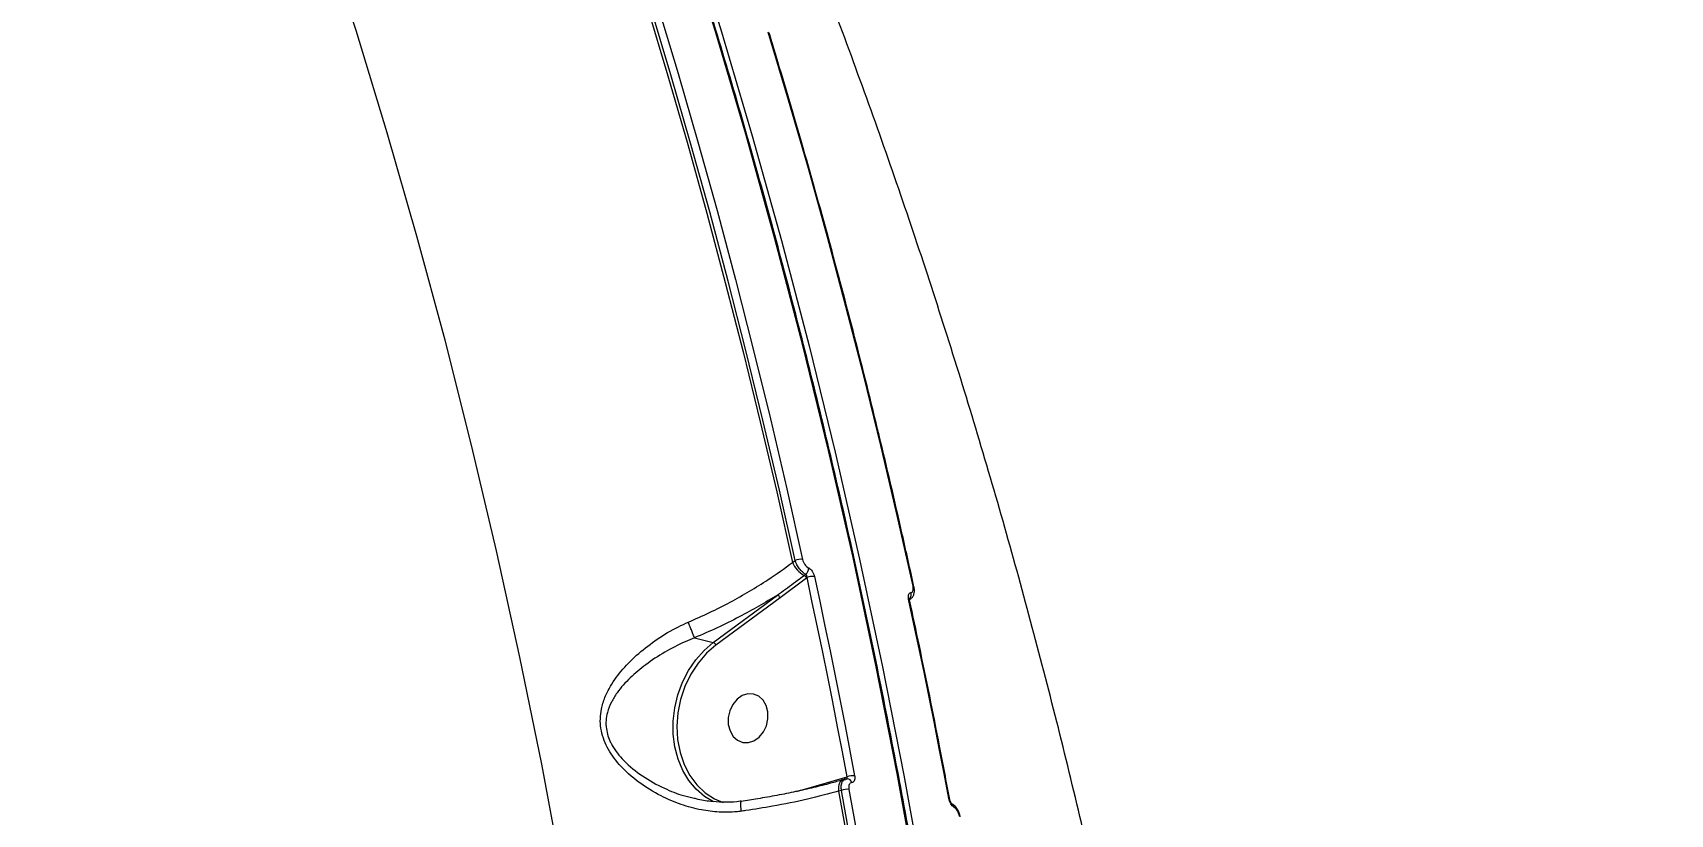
# Model space of a CAD drawing. Header units: millimetres. Extents: x -6523 to 7556, y -5559 to 6101.
# Drawn here: x -1150.7 to -853.2, y 2703.9 to 2845.9 of the extents above; entities that cross this region are included whole.
import ezdxf

# ---------------------------------------------------------------- set-up
doc = ezdxf.new("R2010")
doc.units = ezdxf.units.MM
for name, color, linetype in [('DIKOM_ОБЪЕКТ', 7, 'Continuous'), ('DIKOM_РАЗМЕР_ЗОНА', 7, 'Continuous'), ('DIKOM_РАЗМЕР_ОБЪЕКТА', 7, 'Continuous')]:
    doc.layers.add(name, color=color, linetype=linetype)
doc.styles.add('style1', font='arial.ttf', dxfattribs={"width": 0.8})
doc.dimstyles.new('1-50', dxfattribs={"dimtxt": 300, "dimasz": 200, "dimexe": 100, "dimexo": 0, "dimgap": 100, "dimtad": 1, "dimtxsty": 'style1', "dimcen": 200, "dimclrd": 7, "dimclre": 7, "dimclrt": 7, "dimadec": 1, "dimazin": 2, "dimtfac": 1, "dimtmove": 0, "dimatfit": 2, "dimfxl": 0, "dimlwd": 25, "dimlwe": 18, "dimarcsym": 0})

# ---------------------------------------------------------------- blocks, each defined once
blk = doc.blocks.new('*D10')
at = {"layer": 'Defpoints', "color": 0, "transparency": 16777216}
for p in [(-1823.23, 4314.24), (3842.01, -3170.82), (6537.88, -3170.82)]:
    blk.add_point(p, dxfattribs=at)
at = {"layer": 'DIKOM_РАЗМЕР_ОБЪЕКТА', "color": 7, "lineweight": 18, "transparency": 16777216}
for p, q in [((-1823.23, 4314.24), (6637.88, 4314.24)), ((3842.01, -3170.82), (6637.88, -3170.82))]:
    blk.add_line(p, q, dxfattribs=at)
at = {"layer": 'DIKOM_РАЗМЕР_ОБЪЕКТА', "color": 7, "lineweight": 25, "transparency": 16777216}
blk.add_line((6537.88, 3914.24), (6537.88, -2770.82), dxfattribs=at)
at = {"layer": 'DIKOM_РАЗМЕР_ОБЪЕКТА', "color": 7, "transparency": 16777216}
for points in [[(6471.22, 3914.24), (6604.55, 3914.24), (6537.88, 4314.24)], [(6471.22, -2770.82), (6604.55, -2770.82), (6537.88, -3170.82)]]:
    blk.add_solid(points, dxfattribs=at)
at = {"layer": 'DIKOM_РАЗМЕР_ОБЪЕКТА', "color": 7, "transparency": 16777216, "insert": (6304.71, 207.11), "char_height": 300, "attachment_point": 5, "rotation": 90, "style": 'style1'}
blk.add_mtext('7500', dxfattribs=at)
blk = doc.blocks.new('*D13')
at = {"layer": 'Defpoints', "color": 0, "transparency": 16777216}
for p in [(-2358.18, 6101.03), (4341.71, -4605.15), (7455.88, -4605.15)]:
    blk.add_point(p, dxfattribs=at)
at = {"layer": 'DIKOM_РАЗМЕР_ЗОНА', "color": 7, "lineweight": 18, "transparency": 16777216}
for p, q in [((-2358.18, 6101.03), (7555.88, 6101.03)), ((4341.71, -4605.15), (7555.88, -4605.15))]:
    blk.add_line(p, q, dxfattribs=at)
at = {"layer": 'DIKOM_РАЗМЕР_ЗОНА', "color": 7, "lineweight": 25, "transparency": 16777216}
blk.add_line((7455.88, 5701.03), (7455.88, -4205.15), dxfattribs=at)
at = {"layer": 'DIKOM_РАЗМЕР_ЗОНА', "color": 7, "transparency": 16777216}
for points in [[(7389.22, 5701.03), (7522.55, 5701.03), (7455.88, 6101.03)], [(7389.22, -4205.15), (7522.55, -4205.15), (7455.88, -4605.15)]]:
    blk.add_solid(points, dxfattribs=at)
at = {"layer": 'DIKOM_РАЗМЕР_ЗОНА', "color": 7, "transparency": 16777216, "insert": (7222.71, 375.61), "char_height": 300, "attachment_point": 5, "rotation": 90, "style": 'style1'}
blk.add_mtext('10700', dxfattribs=at)

msp = doc.modelspace()

# ---------------------------------------------------------------- linework, layer by layer
at = {"layer": 'DIKOM_ОБЪЕКТ', "color": 7, "linetype": 'Continuous', "lineweight": 15}
for p, q in [((-1012.689, 2749.679), (-1012.201, 2750.038)), ((-1010.148, 2746.855), (-1014.938, 2743.278)), ((-1010.571, 2747.326), (-1010.276, 2747.544)), ((-1010.049, 2746.928), (-1010.148, 2746.855)), ((-1027.081, 2735.165), (-1015.413, 2743.766)), ((-1014.938, 2743.278), (-1026.606, 2734.676)), ((-991.175, 2743.126), (-991.528, 2743.01)), ((-991.476, 2742.896), (-991.169, 2743.122)), ((-1030.5, 2735.991), (-1027.081, 2735.165)), ((-1011.944, 2708.075), (-1008.393, 2709.117)), ((-1008.393, 2709.117), (-1003.165, 2710.609)), ((-1003.786, 2708.277), (-1004.316, 2708.121)), ((-1003.548, 2710.164), (-1003.585, 2710.152)), ((-1003.078, 2710.302), (-1003.548, 2710.164)), ((-1003.165, 2710.609), (-1002.756, 2710.729))]:
    msp.add_line(p, q, dxfattribs=at)
at = {"layer": 'DIKOM_ОБЪЕКТ', "color": 7, "linetype": 'Continuous', "lineweight": 15, "flags": 128}
for points in [[(-990.08, 2691.547), (-993.662, 2711.347), (-997.532, 2731.031), (-1001.69, 2750.593), (-1006.134, 2770.027), (-1010.864, 2789.327), (-1015.877, 2808.488), (-1021.173, 2827.502), (-1026.748, 2846.366), (-1032.603, 2865.073), (-1038.735, 2883.617), (-1045.142, 2901.993), (-1051.822, 2920.196), (-1058.774, 2938.219), (-1065.995, 2956.057), (-1073.482, 2973.705), (-1081.235, 2991.157), (-1089.25, 3008.409), (-1097.524, 3025.455), (-1106.057, 3042.29), (-1114.843, 3058.908), (-1123.883, 3075.305)], [(-1122.702, 3075.02), (-1113.663, 3058.623), (-1104.876, 3042.004), (-1096.344, 3025.17), (-1088.069, 3008.124), (-1080.054, 2990.872), (-1072.302, 2973.419), (-1064.814, 2955.771), (-1057.593, 2937.933), (-1050.642, 2919.91), (-1043.961, 2901.708), (-1037.554, 2883.332), (-1031.422, 2864.788), (-1025.568, 2846.081), (-1019.992, 2827.217), (-1014.696, 2808.202), (-1009.683, 2789.042), (-1004.954, 2769.741), (-1000.509, 2750.307), (-996.351, 2730.745), (-992.481, 2711.062), (-988.9, 2691.262)], [(-1054.606, 2693.473), (-1058.263, 2713.043), (-1062.214, 2732.493), (-1066.457, 2751.817), (-1070.99, 2771.007), (-1075.812, 2790.059), (-1080.922, 2808.967), (-1086.317, 2827.723), (-1091.997, 2846.322), (-1097.959, 2864.759), (-1104.201, 2883.026), (-1110.722, 2901.12), (-1117.519, 2919.033), (-1124.591, 2936.76), (-1131.935, 2954.295), (-1139.548, 2971.633), (-1147.428, 2988.769), (-1155.573, 3005.696)], [(-1037.193, 2850.917), (-1033.475, 2838.554), (-1029.878, 2826.126), (-1026.401, 2813.632), (-1023.047, 2801.075), (-1019.815, 2788.457), (-1016.705, 2775.778), (-1013.718, 2763.042), (-1010.854, 2750.249)], [(-1039.059, 2850.465), (-1035.335, 2838.089), (-1031.733, 2825.646), (-1028.252, 2813.137), (-1024.893, 2800.566), (-1021.657, 2787.933), (-1018.544, 2775.239), (-1015.555, 2762.488), (-1012.689, 2749.679)], [(-1012.201, 2750.038), (-1015.062, 2762.821), (-1018.047, 2775.547), (-1021.154, 2788.215), (-1024.384, 2800.823), (-1027.735, 2813.369), (-1031.209, 2825.853), (-1034.803, 2838.271), (-1038.518, 2850.623)], [(-990.783, 2745.395), (-993.646, 2758.188), (-996.633, 2770.925), (-999.743, 2783.603), (-1002.975, 2796.221), (-1006.33, 2808.778), (-1009.806, 2821.272), (-1013.403, 2833.701), (-1017.122, 2846.063)], [(-1002.756, 2710.729), (-1003.614, 2715.276), (-1004.488, 2719.817), (-1005.376, 2724.352), (-1006.28, 2728.88), (-1007.2, 2733.402), (-1008.134, 2737.917), (-1009.084, 2742.426), (-1010.049, 2746.928)], [(-1008.698, 2747.135), (-1007.732, 2742.629), (-1006.782, 2738.117), (-1005.846, 2733.598), (-1004.926, 2729.072), (-1004.021, 2724.54), (-1003.132, 2720.002), (-1002.258, 2715.457), (-1001.399, 2710.906)], [(-984.279, 2706.767), (-985.138, 2711.317), (-986.012, 2715.862), (-986.901, 2720.4), (-987.806, 2724.932), (-988.726, 2729.458), (-989.662, 2733.977), (-990.612, 2738.49), (-991.578, 2742.995)], [(-1027.068, 2706.189), (-1028.67, 2707.148), (-1030.194, 2708.46), (-1031.52, 2710.055), (-1032.619, 2711.896), (-1033.467, 2713.945), (-1034.046, 2716.156), (-1034.343, 2718.483), (-1034.351, 2720.874), (-1034.071, 2723.277), (-1033.508, 2725.641), (-1032.675, 2727.915), (-1031.59, 2730.048), (-1030.276, 2731.994), (-1028.762, 2733.712), (-1027.081, 2735.165)], [(-1026.606, 2734.676), (-1028.322, 2733.182), (-1029.855, 2731.402), (-1031.169, 2729.381), (-1032.23, 2727.166), (-1033.015, 2724.812), (-1033.503, 2722.375), (-1033.684, 2719.913), (-1033.552, 2717.488), (-1033.111, 2715.156), (-1032.371, 2712.975), (-1031.351, 2710.997), (-1030.075, 2709.27), (-1028.573, 2707.836), (-1026.883, 2706.728), (-1025.275, 2706.047)], [(-1019.682, 2717.288), (-1018.747, 2717.947), (-1017.973, 2718.885), (-1017.426, 2720.025), (-1017.147, 2721.275), (-1017.161, 2722.534), (-1017.466, 2723.7), (-1018.038, 2724.678), (-1018.829, 2725.389), (-1019.776, 2725.776), (-1020.803, 2725.806), (-1021.825, 2725.479), (-1022.761, 2724.82), (-1023.534, 2723.882), (-1024.082, 2722.742), (-1024.36, 2721.492), (-1024.346, 2720.233), (-1024.041, 2719.067), (-1023.47, 2718.089), (-1022.679, 2717.378), (-1021.731, 2716.991), (-1020.705, 2716.961), (-1019.682, 2717.288)], [(-1003.585, 2710.152), (-1003.594, 2710.149), (-1003.809, 2710.03), (-1003.994, 2709.841), (-1004.144, 2709.589), (-1004.253, 2709.28), (-1004.32, 2708.925), (-1004.341, 2708.535), (-1004.316, 2708.121)], [(-1004.316, 2708.121), (-1001.987, 2695.151), (-999.782, 2682.134), (-997.702, 2669.071), (-995.747, 2655.963), (-993.917, 2642.814), (-992.213, 2629.623), (-990.634, 2616.394), (-989.181, 2603.128)], [(-988.676, 2603.5), (-990.127, 2616.739), (-991.704, 2629.941), (-993.407, 2643.104), (-995.234, 2656.226), (-997.185, 2669.306), (-999.262, 2682.342), (-1001.462, 2695.333), (-1003.786, 2708.277)], [(-1002.885, 2710.333), (-1002.736, 2710.36), (-1002.725, 2710.36)], [(-1002.432, 2708.452), (-1000.106, 2695.498), (-997.904, 2682.497), (-995.826, 2669.45), (-993.873, 2656.359), (-992.044, 2643.226), (-990.341, 2630.052), (-988.762, 2616.839), (-987.31, 2603.589)]]:
    msp.add_lwpolyline(points, dxfattribs=at)
at = {"layer": 'DIKOM_ОБЪЕКТ', "color": 7, "linetype": 'Continuous', "lineweight": 15}
for centre, radius, start, end in [((-1008.29, 2751.509), 4.765, 202.58953, 241.39043), ((-1011.146, 2747.699), 2.566, 83.47324, 114.27567), ((-1011.027, 2746.49), 0.952, 22.55809, 61.41012), ((-1011.083, 2748.58), 1.313, 307.89085, 4.95513), ((-1008.999, 2744.584), 2.569, 83.28966, 114.14834), ((-1015.753, 2742.96), 0.874, 21.28956, 67.1464), ((-992.251, 2743.859), 1.124, 321.0784, 17.47301), ((-990.806, 2745.183), 0.213, 24.54496, 83.63685), ((-991.598, 2742.785), 0.211, 22.87421, 84.52872), ((-1027.421, 2734.358), 0.875, 21.31295, 67.12391), ((-1001.736, 2708.206), 2.722, 82.87613, 111.99869), ((-1009.013, 2709.035), 0.626, 345.76391, 7.55147), ((-1002.767, 2705.727), 2.746, 83.00209, 111.78911), ((-1003.619, 2710.518), 0.463, 325.39799, 11.36507), ((-1002.761, 2709.493), 0.868, 12.44219, 87.64313), ((-984.296, 2706.56), 0.208, 22.90356, 85.27405), ((-984.019, 2705.156), 0.702, 2.20924, 57.7738)]:
    msp.add_arc(centre, radius, start, end, dxfattribs=at)
for points, knots in [([(-1124.353, 3075.64), (-1125.253, 3075.861), (-1128.437, 3076.644), (-1134.126, 3077.784), (-1141.396, 3079.058), (-1148.858, 3080.118), (-1156.478, 3080.976), (-1164.264, 3081.631), (-1172.215, 3082.083), (-1180.334, 3082.333), (-1188.624, 3082.383), (-1197.087, 3082.231), (-1205.724, 3081.878), (-1214.539, 3081.323), (-1223.536, 3080.566), (-1232.707, 3079.607), (-1242.019, 3078.45), (-1251.436, 3077.099), (-1260.931, 3075.557), (-1270.502, 3073.825), (-1280.152, 3071.903), (-1289.883, 3069.791), (-1299.7, 3067.489), (-1309.604, 3064.997), (-1319.598, 3062.312), (-1329.685, 3059.436), (-1339.869, 3056.366), (-1350.148, 3053.102), (-1360.495, 3049.653), (-1370.867, 3046.033), (-1381.228, 3042.254), (-1391.566, 3038.321), (-1401.885, 3034.233), (-1412.191, 3029.987), (-1422.486, 3025.584), (-1432.774, 3021.022), (-1443.056, 3016.3), (-1453.337, 3011.416), (-1463.619, 3006.369), (-1473.905, 3001.157), (-1484.173, 2995.792), (-1494.379, 2990.294), (-1504.485, 2984.684), (-1514.481, 2978.969), (-1524.373, 2973.145), (-1534.164, 2967.211), (-1543.854, 2961.168), (-1553.442, 2955.016), (-1562.93, 2948.755), (-1572.315, 2942.384), (-1581.599, 2935.904), (-1590.78, 2929.315), (-1599.85, 2922.623), (-1608.782, 2915.848), (-1617.549, 2909.01), (-1626.133, 2902.122), (-1634.532, 2895.187), (-1642.747, 2888.204), (-1650.778, 2881.173), (-1658.626, 2874.094), (-1666.291, 2866.968), (-1673.771, 2859.794), (-1681.067, 2852.573), (-1688.179, 2845.304), (-1695.102, 2837.993), (-1701.82, 2830.654), (-1708.312, 2823.313), (-1714.56, 2815.986), (-1720.561, 2808.679), (-1726.317, 2801.391), (-1731.826, 2794.123), (-1737.091, 2786.873), (-1742.11, 2779.642), (-1746.884, 2772.431), (-1751.412, 2765.24), (-1755.695, 2758.067), (-1759.722, 2750.918), (-1763.175, 2744.455), (-1765.167, 2740.402), (-1766.002, 2738.703)], [0, 0, 0, 0, 0.0052363, 0.0185062, 0.0317826, 0.0449891, 0.0581356, 0.0712368, 0.0843073, 0.0973621, 0.1104157, 0.1234801, 0.1365682, 0.1496946, 0.1628741, 0.1761215, 0.1894001, 0.2026256, 0.2157851, 0.228894, 0.2419673, 0.2550197, 0.2680664, 0.2811206, 0.2941939, 0.307301, 0.3204568, 0.3336763, 0.3469502, 0.3601995, 0.3733731, 0.3864919, 0.3995705, 0.412624, 0.4256673, 0.4387154, 0.4517783, 0.4648707, 0.4780075, 0.4912036, 0.5044676, 0.5177231, 0.5308932, 0.5440216, 0.5571192, 0.5701964, 0.583264, 0.5963326, 0.6094102, 0.6225066, 0.6356323, 0.648798, 0.6620138, 0.6752413, 0.6884296, 0.7015735, 0.7146838, 0.7277709, 0.7408454, 0.7539179, 0.7669975, 0.7800924, 0.7932134, 0.806371, 0.8195755, 0.8328118, 0.8460216, 0.8591822, 0.8723065, 0.8854051, 0.8984883, 0.9115663, 0.9246494, 0.937745, 0.9508633, 0.9640149, 0.9772098, 0.990448, 1, 1, 1, 1]), ([(-1123.883, 3075.305), (-1126.617, 3075.923), (-1133.983, 3077.586), (-1146.695, 3079.633), (-1162.173, 3081.238), (-1178.577, 3082.024), (-1195.872, 3081.97), (-1214.024, 3081.05), (-1232.632, 3079.287), (-1251.62, 3076.705), (-1270.909, 3073.349), (-1290.811, 3069.162), (-1311.284, 3064.126), (-1332.268, 3058.235), (-1353.302, 3051.62), (-1374.312, 3044.321), (-1395.226, 3036.391), (-1416.387, 3027.702), (-1437.728, 3018.251), (-1459.179, 3008.053), (-1480.02, 2997.458), (-1500.194, 2986.541), (-1519.665, 2975.377), (-1538.993, 2963.655), (-1558.11, 2951.388), (-1576.948, 2938.607), (-1595.345, 2925.41), (-1613.234, 2911.833), (-1630.558, 2897.915), (-1647.366, 2883.607), (-1663.574, 2868.944), (-1679.112, 2853.968), (-1693.636, 2839.009), (-1707.122, 2824.119), (-1719.565, 2809.346), (-1731.169, 2794.448), (-1741.86, 2779.473), (-1751.555, 2764.477), (-1759.615, 2750.655), (-1764.026, 2741.932), (-1765.977, 2738.075)], [0, 0, 0, 0, 0.01565149, 0.04216745, 0.06870383, 0.09521979, 0.12250599, 0.14981435, 0.17710056, 0.20361651, 0.23015288, 0.25666892, 0.2839551, 0.31126347, 0.33854965, 0.36506564, 0.39160203, 0.41811795, 0.44540407, 0.47271249, 0.49999873, 0.52556005, 0.55113959, 0.57670085, 0.60294945, 0.62921792, 0.65546669, 0.68198269, 0.7085191, 0.73503516, 0.76232143, 0.78962984, 0.81691613, 0.84343216, 0.8699686, 0.89648453, 0.92377086, 0.95107927, 0.97836552, 1, 1, 1, 1]), ([(-970.155, 2488.389), (-970.244, 2491.753), (-970.501, 2501.507), (-971.121, 2517.618), (-972.099, 2536.702), (-973.335, 2555.731), (-974.825, 2574.7), (-976.57, 2593.605), (-978.567, 2612.441), (-980.818, 2631.202), (-983.321, 2649.885), (-986.076, 2668.483), (-989.083, 2686.992), (-992.339, 2705.408), (-995.845, 2723.725), (-999.599, 2741.939), (-1003.601, 2760.045), (-1007.85, 2778.038), (-1012.344, 2795.913), (-1017.082, 2813.667), (-1022.063, 2831.293), (-1027.286, 2848.789), (-1032.75, 2866.148), (-1038.452, 2883.367), (-1044.392, 2900.441), (-1050.567, 2917.365), (-1056.977, 2934.136), (-1063.619, 2950.748), (-1070.493, 2967.198), (-1077.595, 2983.48), (-1084.925, 2999.592), (-1092.48, 3015.528), (-1100.257, 3031.286), (-1108.26, 3046.856), (-1116.064, 3061.495), (-1121.287, 3070.865), (-1123.691, 3075.178)], [0, 0, 0, 0, 0.0157709, 0.0457301, 0.0756892, 0.1056487, 0.1356081, 0.1655671, 0.1955266, 0.2254857, 0.255445, 0.2854045, 0.3153635, 0.3453229, 0.3752819, 0.4052414, 0.4352006, 0.4651598, 0.4951188, 0.5250779, 0.555037, 0.5849959, 0.6149549, 0.644914, 0.674873, 0.7048319, 0.7347905, 0.7647493, 0.7947079, 0.8246665, 0.8546249, 0.8845834, 0.9145417, 0.9444999, 0.9744581, 1, 1, 1, 1]), ([(-929.641, 2496.703), (-929.754, 2498.437), (-930.28, 2506.577), (-931.431, 2521.092), (-933.194, 2540.225), (-935.249, 2559.303), (-937.584, 2578.321), (-940.201, 2597.273), (-943.1, 2616.154), (-946.279, 2634.957), (-949.738, 2653.679), (-953.477, 2672.313), (-957.495, 2690.853), (-961.79, 2709.295), (-966.362, 2727.632), (-971.211, 2745.86), (-976.333, 2763.973), (-981.729, 2781.966), (-987.398, 2799.832), (-993.336, 2817.568), (-999.543, 2835.167), (-1006.018, 2852.623), (-1012.758, 2869.933), (-1019.761, 2887.09), (-1027.026, 2904.089), (-1034.548, 2920.927), (-1042.335, 2937.591), (-1048.003, 2949.275), (-1051.078, 2955.399), (-1051.411, 2956.063)], [0, 0, 0, 0, 0.0107126, 0.0502721, 0.0898336, 0.1293887, 0.1689361, 0.2084751, 0.2480041, 0.2875218, 0.3270278, 0.3665202, 0.4059977, 0.4454582, 0.4849015, 0.5243247, 0.5637268, 0.6031063, 0.6424611, 0.6817893, 0.7210898, 0.7603601, 0.7995983, 0.8388031, 0.8779725, 0.9171041, 0.9561967, 0.9952484, 1, 1, 1, 1]), ([(-990.611, 2745.267), (-991.313, 2748.444), (-993.348, 2757.655), (-996.904, 2772.816), (-1001.36, 2790.707), (-1006.064, 2808.475), (-1010.925, 2825.807), (-1014.607, 2838.264), (-1016.619, 2844.851), (-1016.949, 2845.932)], [0, 0, 0, 0, 0.09301191, 0.26969345, 0.44637871, 0.62306133, 0.79974527, 0.96713031, 1, 1, 1, 1]), ([(-1031.639, 2738.827), (-1030.349, 2739.398), (-1027.755, 2740.547), (-1024.03, 2742.446), (-1020.474, 2744.447), (-1016.621, 2746.827), (-1014.146, 2748.622), (-1012.689, 2749.679)], [0, 0, 0, 0, 0.1872877, 0.3765511, 0.5570087, 0.739201, 1, 1, 1, 1]), ([(-1010.276, 2747.544), (-1010.298, 2747.553), (-1010.498, 2747.644), (-1010.903, 2747.921), (-1011.447, 2748.515), (-1011.92, 2749.256), (-1012.107, 2749.778), (-1012.201, 2750.038)], [0, 0, 0, 0, 0.0286403, 0.2670953, 0.510165, 0.7556914, 1, 1, 1, 1]), ([(-1010.854, 2750.249), (-1010.809, 2750.085), (-1010.717, 2749.757), (-1010.458, 2749.293), (-1010.147, 2748.924), (-1009.908, 2748.754), (-1009.787, 2748.699), (-1009.774, 2748.693)], [0, 0, 0, 0, 0.2458243, 0.4917737, 0.7342969, 0.9715604, 1, 1, 1, 1]), ([(-1015.413, 2743.766), (-1015.168, 2743.943), (-1013.941, 2744.829), (-1012.331, 2746.028), (-1010.969, 2747.033), (-1010.571, 2747.326)], [0, 0, 0, 0, 0.1504375, 0.7521238, 1, 1, 1, 1]), ([(-1010.049, 2746.928), (-1010.047, 2746.995), (-1010.042, 2747.127), (-1010.084, 2747.312), (-1010.155, 2747.452), (-1010.223, 2747.515), (-1010.262, 2747.537), (-1010.272, 2747.542), (-1010.276, 2747.544)], [0, 0, 0, 0, 0.2632815, 0.5159397, 0.752051, 0.9411336, 0.9741785, 1, 1, 1, 1]), ([(-1009.774, 2748.693), (-1009.762, 2748.688), (-1009.641, 2748.634), (-1009.403, 2748.463), (-1009.093, 2748.093), (-1008.835, 2747.628), (-1008.744, 2747.299), (-1008.698, 2747.135)], [0, 0, 0, 0, 0.027869, 0.2650132, 0.5077193, 0.7539607, 1, 1, 1, 1]), ([(-1015.413, 2743.766), (-1016.53, 2743.082), (-1018.774, 2741.706), (-1022.444, 2739.716), (-1026.353, 2737.774), (-1029.113, 2736.588), (-1030.5, 2735.991)], [0, 0, 0, 0, 0.238042, 0.4781616, 0.7377095, 1, 1, 1, 1]), ([(-991.578, 2742.995), (-991.586, 2743.032), (-991.625, 2743.226), (-991.648, 2743.558), (-991.579, 2743.912), (-991.423, 2744.152), (-991.26, 2744.182), (-991.178, 2744.197)], [0, 0, 0, 0, 0.055857, 0.2968933, 0.5326598, 0.7662219, 1, 1, 1, 1]), ([(-991.188, 2743.138), (-991.086, 2743.213), (-990.846, 2743.392), (-990.624, 2743.841), (-990.514, 2744.426), (-990.519, 2744.928), (-990.61, 2745.226), (-990.624, 2745.27)], [0, 0, 0, 0, 0.1608825, 0.3798292, 0.6358489, 0.9464428, 1, 1, 1, 1]), ([(-991.178, 2744.197), (-991.097, 2744.212), (-990.934, 2744.242), (-990.779, 2744.48), (-990.712, 2744.834), (-990.736, 2745.166), (-990.775, 2745.359), (-990.783, 2745.395)], [0, 0, 0, 0, 0.2340791, 0.4679704, 0.7039454, 0.9447973, 1, 1, 1, 1]), ([(-991.399, 2742.864), (-991.409, 2742.905), (-991.433, 2743.009), (-991.438, 2743.131), (-991.431, 2743.204), (-991.431, 2743.203), (-991.431, 2743.202)], [0, 0, 0, 0, 0.2087869, 0.5390199, 0.8336701, 1, 1, 1, 1]), ([(-984.105, 2706.64), (-984.714, 2709.857), (-986.479, 2719.183), (-988.918, 2731.257), (-990.809, 2740.087), (-991.404, 2742.867)], [0, 0, 0, 0, 0.2651061, 0.7686962, 1, 1, 1, 1]), ([(-1022.05, 2704.47), (-1022.318, 2704.438), (-1023.629, 2704.279), (-1026.042, 2704.254), (-1029.439, 2704.684), (-1032.996, 2705.649), (-1036.837, 2707.281), (-1040.695, 2709.639), (-1044.054, 2712.62), (-1046.121, 2715.499), (-1047.115, 2717.782), (-1047.55, 2719.547), (-1047.655, 2721.324), (-1047.43, 2723.216), (-1046.81, 2725.2), (-1045.564, 2727.662), (-1043.558, 2730.361), (-1040.687, 2733.206), (-1037.292, 2735.807), (-1034.195, 2737.662), (-1032.225, 2738.559), (-1031.639, 2738.827)], [0, 0, 0, 0, 0.0134547, 0.0657644, 0.1192355, 0.1826294, 0.2473557, 0.3250325, 0.4053494, 0.4678443, 0.4985592, 0.5302998, 0.5609706, 0.5926249, 0.6340465, 0.676492, 0.7471729, 0.8197573, 0.892842, 0.9680658, 1, 1, 1, 1]), ([(-1030.504, 2735.994), (-1030.551, 2736.129), (-1030.646, 2736.399), (-1030.902, 2737.056), (-1031.208, 2737.811), (-1031.447, 2738.378), (-1031.587, 2738.708), (-1031.621, 2738.785), (-1031.639, 2738.827)], [0, 0, 0, 0, 0.2316123, 0.463225, 0.6948878, 0.9264768, 0.9610567, 1, 1, 1, 1]), ([(-1030.504, 2735.994), (-1030.504, 2735.993), (-1031.068, 2735.745), (-1032.961, 2735.011), (-1035.992, 2733.395), (-1039.337, 2731.201), (-1042.256, 2728.753), (-1044.31, 2726.471), (-1045.646, 2724.33), (-1046.323, 2722.647), (-1046.613, 2720.989), (-1046.558, 2719.144), (-1046.05, 2717.569), (-1045.012, 2715.61), (-1043.217, 2713.359), (-1039.974, 2710.75), (-1036.259, 2708.714), (-1033.074, 2707.412), (-1031.219, 2706.992), (-1030.569, 2706.846)], [0, 0, 0, 0, 0.0000494, 0.0385011, 0.1271983, 0.2183352, 0.3030723, 0.3896483, 0.4373671, 0.486137, 0.5198922, 0.5549432, 0.6097923, 0.6232853, 0.6940976, 0.7860476, 0.8815768, 0.9585476, 1, 1, 1, 1]), ([(-1030.5, 2735.991), (-1030.501, 2735.992), (-1030.503, 2735.992), (-1030.503, 2735.993), (-1030.504, 2735.994)], [0, 0, 0, 0, 0.6230462, 1, 1, 1, 1]), ([(-1001.399, 2710.906), (-1001.394, 2710.878), (-1001.362, 2710.693), (-1001.351, 2710.363), (-1001.444, 2709.995), (-1001.634, 2709.74), (-1001.82, 2709.7), (-1001.913, 2709.68)], [0, 0, 0, 0, 0.0426361, 0.2824661, 0.5216376, 0.7607576, 1, 1, 1, 1]), ([(-1004.316, 2708.121), (-1006.167, 2707.623), (-1009.923, 2706.612), (-1015.704, 2705.457), (-1019.828, 2704.784), (-1021.76, 2704.511), (-1022.05, 2704.47)], [0, 0, 0, 0, 0.3434998, 0.6969381, 0.9545312, 1, 1, 1, 1]), ([(-1003.593, 2710.175), (-1004.304, 2709.969), (-1005.981, 2709.483), (-1008.833, 2708.767), (-1012.092, 2708.026), (-1015.494, 2707.346), (-1018.811, 2706.753), (-1021.015, 2706.425), (-1022.025, 2706.274)], [0, 0, 0, 0, 0.131184, 0.3091585, 0.4883561, 0.668175, 0.8479199, 1, 1, 1, 1]), ([(-1003.786, 2708.277), (-1003.793, 2708.323), (-1003.838, 2708.634), (-1003.841, 2709.19), (-1003.668, 2709.802), (-1003.397, 2710.188), (-1003.156, 2710.248), (-1003.067, 2710.269)], [0, 0, 0, 0, 0.0469138, 0.3129746, 0.5785613, 0.8442182, 1, 1, 1, 1]), ([(-1002.724, 2710.339), (-1002.777, 2710.345), (-1002.897, 2710.36), (-1003.007, 2710.307), (-1003.069, 2710.277)], [0, 0, 0, 0, 0.43585045, 1, 1, 1, 1]), ([(-1002.795, 2710.364), (-1002.773, 2710.388), (-1002.73, 2710.435), (-1002.716, 2710.557), (-1002.733, 2710.662), (-1002.753, 2710.72), (-1002.756, 2710.729)], [0, 0, 0, 0, 0.3110782, 0.6247243, 0.9431426, 1, 1, 1, 1]), ([(-1001.913, 2709.68), (-1002.007, 2709.66), (-1002.194, 2709.621), (-1002.384, 2709.365), (-1002.479, 2708.996), (-1002.469, 2708.665), (-1002.437, 2708.48), (-1002.432, 2708.452)], [0, 0, 0, 0, 0.2393736, 0.4786807, 0.7179105, 0.9577506, 1, 1, 1, 1]), ([(-1022.041, 2706.33), (-1022.084, 2706.321), (-1022.934, 2706.153), (-1024.674, 2706.091), (-1027.236, 2706.185), (-1029.231, 2706.445), (-1030.331, 2706.747), (-1030.577, 2706.814)], [0, 0, 0, 0, 0.0154877, 0.3041423, 0.6039789, 0.9112576, 1, 1, 1, 1]), ([(-1022.026, 2706.244), (-1022.031, 2706.248), (-1022.073, 2706.276), (-1022.114, 2706.058), (-1022.133, 2705.597), (-1022.104, 2705.049), (-1022.069, 2704.656), (-1022.054, 2704.514), (-1022.05, 2704.47)], [0, 0, 0, 0, 0.04077433, 0.31207784, 0.58339652, 0.85471984, 0.95511354, 1, 1, 1, 1]), ([(-983.318, 2705.183), (-983.333, 2705.192), (-983.446, 2705.255), (-983.664, 2705.44), (-983.937, 2705.819), (-984.162, 2706.282), (-984.24, 2706.605), (-984.279, 2706.767)], [0, 0, 0, 0, 0.0385914, 0.2781228, 0.5183909, 0.7592796, 1, 1, 1, 1]), ([(-983.658, 2705.758), (-983.662, 2705.76), (-983.668, 2705.765), (-983.731, 2705.823), (-983.821, 2705.937), (-983.928, 2706.116), (-984.027, 2706.341), (-984.087, 2706.533), (-984.1, 2706.623), (-984.102, 2706.639)], [0, 0, 0, 0, 0.1138633, 0.2387365, 0.4000238, 0.5618213, 0.7536985, 0.9584673, 1, 1, 1, 1]), ([(-982.196, 2703.474), (-982.202, 2703.514), (-982.247, 2703.833), (-982.475, 2704.452), (-982.93, 2705.17), (-983.339, 2705.616), (-983.623, 2705.723), (-983.671, 2705.74)], [0, 0, 0, 0, 0.0431385, 0.3425366, 0.6489609, 0.9412723, 1, 1, 1, 1]), ([(-982.361, 2703.599), (-982.399, 2703.76), (-982.477, 2704.084), (-982.7, 2704.547), (-982.972, 2704.925), (-983.188, 2705.112), (-983.302, 2705.175), (-983.318, 2705.183)], [0, 0, 0, 0, 0.2407304, 0.4814794, 0.7216369, 0.9612039, 1, 1, 1, 1])]:
    msp.add_open_spline(points, degree=3, knots=knots, dxfattribs=at)

# ---------------------------------------------------------------- dimensions: what is measured, and where the dimension line sits
at = {"layer": 'DIKOM_РАЗМЕР_ЗОНА'}
dim = msp.add_linear_dim(base=(7455.882, -4605.145), p1=(-2358.182, 6101.03), p2=(4341.706, -4605.145), angle=90, text='10700', dimstyle='1-50', override={"dimasz": 400, "dimgap": 80}, dxfattribs=at)
dim.commit()
dim.dimension.update_dxf_attribs({"geometry": '*D13', "text_midpoint": (7455.882, 375.606), "dimtype": 160})
at = {"layer": 'DIKOM_РАЗМЕР_ОБЪЕКТА'}
dim = msp.add_linear_dim(base=(6537.882, -3170.823), p1=(-1823.231, 4314.242), p2=(3842.008, -3170.823), angle=90, text='7500', dimstyle='1-50', override={"dimasz": 400, "dimgap": 80}, dxfattribs=at)
dim.commit()
dim.dimension.update_dxf_attribs({"geometry": '*D10', "text_midpoint": (6537.882, 207.106), "dimtype": 160})

doc.saveas('drawing.dxf')
